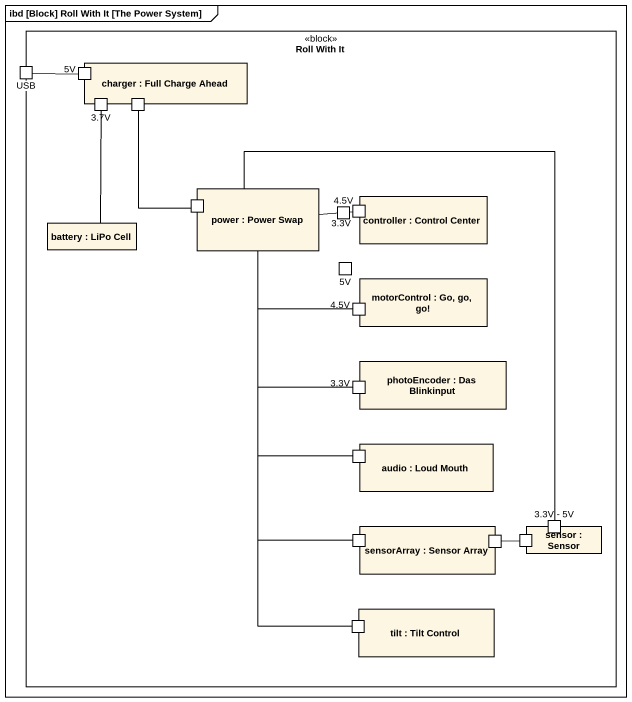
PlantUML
@startuml
mainframe ibd [Block] Roll With It [The Power System]
rectangle "Roll With It" as Roll_With_It <<block>> {
  port USB
  rectangle "charger : Full Charge Ahead" as charger {
    port "5V" as p5V
    port "3.7V" as p3_7V
    port " " as port1
  }
  rectangle "power : Power Swap" as power {
    port " " as port2
  }
  rectangle "controller : Control Center" as controller {
    port "3.3V" as p3_3V
  }
  rectangle "battery : LiPo Cell" as battery
  port "4.5V" as p4_5V
  port "5V" as p5V_2
  rectangle "motorControl : Go, go, go!" as motorControl {
    port "4.5V" as p4_5V_2
  }
  rectangle "photoEncoder : Das Blinkinput" as photoEncoder {
    port "3.3V" as p3_3V_2
  }
  rectangle "audio : Loud Mouth" as audio {
    port " " as port3
  }
  rectangle "sensorArray : Sensor Array" as sensorArray {
    port " " as port4
    port " " as port5
  }
  rectangle "sensor : Sensor" as sensor {
    port " " as port6
    port "3.3V - 5V" as p3_3V_5V
  }
  rectangle "tilt : Tilt Control" as tilt {
    port " " as port7
  }
}
USB -right- p5V
port1 -- port2
power -right- p3_3V
power -- p4_5V_2
power -- p3_3V_2
power -- port3
power -- port4
power -- p3_3V_5V
power -- port7
battery -up- p3_7V
port5 -right- port6
@enduml
